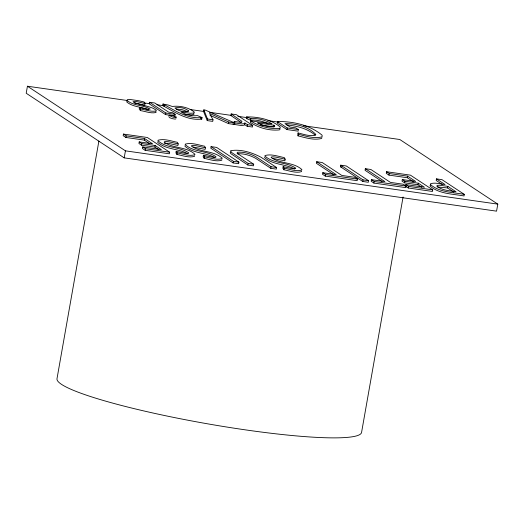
<?xml version="1.0" encoding="UTF-8"?>
<svg xmlns="http://www.w3.org/2000/svg" width="524" height="524" viewBox="0 0 524 524"><rect width="100%" height="100%" fill="white"/><g stroke="black" fill="none" stroke-linecap="round" stroke-linejoin="round"><path stroke-width="0.79" d="M194.62 155.798L194.601 156.303C188.954 158.104 182.607 155.504 176.929 154.449L175.907 152.936L176.188 151.351L185.031 153.27L187.33 153.486L188.581 153.322L188.784 152.831C179.64 146.55 166.311 148.502 157.953 140.727L158.078 140.216C164.366 138.454 171.184 141.074 177.42 142.325L178.199 143.89L177.924 145.469L168.473 143.36L164.248 143.262M221.855 159.696L221.835 160.2C216.189 162.001 209.842 159.401 204.163 158.346L203.142 156.833L203.423 155.255L212.266 157.167L214.565 157.383L215.816 157.22L216.019 156.728C206.875 150.447 193.546 152.399 185.188 144.624L185.313 144.113C191.601 142.351 198.419 144.971 204.655 146.229L205.434 147.788L205.159 149.366L193.029 147.002M301.569 171.099L301.549 171.603C295.903 173.411 289.556 170.811 283.877 169.756L282.855 168.243L283.137 166.658L291.979 168.577L294.278 168.793L295.529 168.63L295.733 168.138C286.589 161.857 273.259 163.809 264.902 156.034L265.026 155.523C271.314 153.761 278.133 156.381 284.368 157.632L285.148 159.191L284.873 160.776L272.749 158.412M127.005 100.464L27.438 86.218L26.2 93.246L124.195 157.868L496.562 211.159L497.8 204.131L399.805 139.508L303.475 125.721M98.898 141.048L56.985 378.767A154.639 18.307 10 0 0 206.908 423.7A154.639 18.307 10 0 0 361.593 432.287L403.08 196.985M158.621 149.563L154.901 147.106L141.519 145.194L138.932 143.484L139.207 141.899L141.801 143.609L155.183 145.521L161.379 149.615L142.718 146.943L142.436 148.521L145.181 150.329L169.37 153.794L169.652 152.209L147.336 137.498L123.448 134.078L123.166 135.664L125.911 137.471L144.27 140.098L149.635 143.635M125.911 137.471L126.192 135.886L123.448 134.078M124.195 157.868L125.433 150.84L27.438 86.218M134.059 102.842L144.709 105.114L144.991 103.529L144.1 101.99L138.88 100.746L129.926 99.462L127.528 99.599L126.913 100.274C133.24 106.084 143.229 104.669 150.218 109.143L147.126 109.241L139.482 107.44L139.201 109.018L140.393 110.577C145.469 111.343 150.879 113.721 156.028 112.496L155.785 111.651M140.393 110.577L140.668 108.992L139.482 107.44M141.519 145.194L141.801 143.609M149.537 102.265L149.261 103.844L165.571 114.605L174.892 115.935L175.167 114.356L172.73 112.745L168.669 112.162L154.79 103.012L149.537 102.265L165.853 113.02L175.167 114.356M144.27 140.098L144.552 138.513L126.192 135.886M145.181 150.329L145.456 148.75L142.718 146.943M154.901 147.106L155.183 145.521M162.99 104.04L162.715 105.625C174.826 112.07 187.094 120.834 201.766 119.099L202.048 117.514L197.41 115.601C191.791 116.315 185.81 114.769 180.924 111.953L190.219 113.269L193.415 113.06L194.469 112.228C188.699 107.296 179.627 105.501 172.232 106.477L168.289 105.055L162.99 104.04C175.108 110.485 187.376 119.256 202.048 117.514M164.156 106.575L164.438 104.99M165.571 114.605L165.853 113.02M176.929 154.449L177.204 152.87L176.188 151.351M234.582 122.878L205.225 110.073L203.843 109.876L203.561 111.461L207.229 120.592L212.731 121.378L213.013 119.793L209.58 113.407L228.824 122.059L234.582 122.878L234.3 124.463L228.549 123.638L210.039 115.319M207.229 120.592L207.511 119.007L203.843 109.876M204.163 158.346L204.439 156.768L203.423 155.255M211.067 146.615L210.792 148.2L233.101 162.918L238.636 163.704L238.911 162.126L216.602 147.408L211.067 146.615L233.383 161.333L238.911 162.126M228.549 123.638L228.824 122.059M252.725 125.452L247.472 124.705L244.865 122.983L244.59 124.568L247.19 126.284L252.45 127.037L252.725 125.452L236.416 114.697L231.163 113.944L230.881 115.529L241.119 122.459M231.163 113.944L241.839 121.26L241.839 122.066L240.634 122.439L234.261 121.372L233.986 122.957L234.614 124.502L241.433 125.524L244.249 125.177L244.59 124.568M234.614 124.502L234.896 122.917L234.261 121.372M233.101 162.918L233.383 161.333M267.836 123.402C262.4 121.299 256.446 119.511 250.583 120.193L246.28 118.503L246.562 116.918C258.155 116.708 271.078 119.367 280.137 126.946L280.268 127.745L279.639 128.341C269.729 129.323 258.902 126.389 250.649 120.802L250.367 122.38C258.627 127.974 269.454 130.908 279.358 129.919L279.986 129.33L279.862 128.531M247.19 126.284L247.472 124.705M250.583 120.193L250.858 118.614C258.155 117.992 265.688 120.232 271.995 123.854L250.649 120.802M276.6 167.516L271.072 166.724L255.791 156.65C250.256 153.656 243.693 151.691 237.385 152.261L237.13 153.008L238.505 154.22L253.708 164.241L253.426 165.826L247.898 165.034L248.179 163.449L232.656 153.211L231.3 152.196L230.573 150.729C240.699 148.888 252.018 152.497 261.096 157.292L276.6 167.516L276.318 169.101L270.79 168.309L255.516 158.235C249.974 155.242 243.411 153.277 237.103 153.846M273.954 125.223L274.786 126.179L274.34 126.801C268.589 127.398 262.635 125.518 257.559 122.871L273.954 125.223L273.679 126.801L260.402 124.902M298.071 132.945L298.287 134.268C305.813 136.155 313.955 138.808 321.677 136.954L322.273 136.142L321.959 135.081C309.874 125.046 292.975 121.24 277.51 121.568L277.235 123.153L286.949 129.559L298.091 131.157L298.372 129.572L295.785 127.863L290.172 127.063L284.945 123.618C295.66 123.487 308.243 126.533 315.808 134.399L315.533 135.048C309.808 136.718 303.684 134.223 298.071 132.945L298.012 135.854C305.538 137.74 313.68 140.393 321.402 138.539L321.998 137.727M270.79 168.309L271.072 166.724M286.949 129.559L287.231 127.98L277.51 121.568M283.877 169.756L284.159 168.171L283.137 166.658M298.012 135.854L298.287 134.268M316.692 161.733L336.264 174.643L322.797 172.717L322.522 174.296L325.26 176.103L357.139 180.669L357.42 179.084L354.676 177.276L341.792 175.435L322.221 162.525L316.692 161.733L316.411 163.318L333.958 174.892M325.26 176.103L325.542 174.525L322.797 172.717M340.443 166.756L340.718 165.171L346.246 165.964L368.562 180.682L368.287 182.26L362.752 181.474L340.443 166.756L342.021 166.979M362.752 181.474L363.034 179.889L340.718 165.171M365.326 168.695L384.898 181.599L371.437 179.673L371.156 181.258L373.894 183.066L405.779 187.631L406.054 186.046L403.316 184.238L390.432 182.391L370.854 169.488L365.326 168.695L365.051 170.28L381.924 181.402M373.894 183.066L374.175 181.481L371.437 179.673M406.074 186.537L408.268 187.985L432.457 191.45L432.739 189.865L410.423 175.147L386.535 171.728L386.254 173.313L388.998 175.121L407.358 177.747L413.39 181.723M388.998 175.121L389.273 173.536L386.535 171.728M389.273 173.536L407.633 176.162L415.676 181.468L402.294 179.555L402.019 181.134L404.607 182.843L417.988 184.762L421.709 187.212M404.607 182.843L404.882 181.258L402.294 179.555M405.524 186.177L405.805 184.592L424.466 187.264L418.27 183.177L404.882 181.258M407.358 177.747L407.633 176.162M408.268 187.985L408.543 186.4L405.805 184.592M417.988 184.762L418.27 183.177M430.721 185.005L430.073 185.457L430.152 186.138C439.322 194.05 452.697 193.873 464.035 195.963L464.316 194.384L442.001 179.667L436.472 178.874L436.191 180.459L442.138 184.383M453.863 192.112L447.522 187.933L447.804 186.347L439.721 185.26L437.344 185.352L436.813 185.994C441.942 190.566 449.612 190.618 456.044 191.784L447.804 186.347M157.803 141.801L157.672 142.312C165.839 149.668 178.271 148.547 187.651 153.643M185.037 145.698L184.907 146.209C193.074 153.565 205.506 152.445 214.886 157.541M264.751 157.108L264.62 157.613C272.788 164.968 285.22 163.848 294.599 168.951M176.025 118.719L175.239 119.105L172.73 118.745L169.992 117.854L168.754 116.669M244.865 122.983L244.531 123.592L241.715 123.939L234.896 122.917M230.927 151.868L230.291 152.314L230.324 152.949L231.018 153.781L247.898 165.034M127.247 101.178L126.631 101.853C132.644 107.125 141.519 106.726 148.639 109.811M246.28 118.503L247.197 118.313M437.068 186.93L447.522 187.933M176.378 109.018L182.149 109.66L187.599 111.671M286.726 124.928C296.722 125.911 307.385 128.432 315.14 135.133M184.802 114.337L191.784 114.835L193.959 114.297L193.828 113.191M464.316 194.384C452.972 192.288 439.597 192.465 430.427 184.553L430.355 183.878C434.927 182.005 440.304 184.219 445.059 184.54L436.472 178.874M144.008 102.9L149.674 103.706M156.958 104.754L163.436 105.678M190.147 109.503L203.908 111.468M209.574 112.28L231.431 115.411M237.909 116.335L246.811 117.612M267.856 120.625L278.382 122.131M287.231 127.98L298.372 129.572M207.511 119.007L213.013 119.793M139.207 141.899L152.589 143.818L144.552 138.513M145.456 148.75L169.652 152.209M248.179 163.449L253.708 164.241M325.542 174.525L357.42 179.084M363.034 179.889L368.562 180.682M374.175 181.481L406.054 186.046M408.543 186.4L432.739 189.865M125.433 150.84L497.8 204.131M140.668 108.992C145.751 109.758 151.161 112.136 156.309 110.911L156.067 110.066L153.375 108.442A25.421 3.006 10 0 0 141.185 104.761L134.786 102.822L133.03 101.656L136.325 101.473L144.991 103.529M285.148 159.191L275.696 157.089L273.024 156.827L271.478 156.984L271.111 157.508C280.13 163.96 293.414 161.883 301.844 169.521L301.824 170.025C296.184 171.826 289.838 169.226 284.159 168.171M205.434 147.788L195.983 145.679L193.31 145.423L191.758 145.574L191.398 146.098C200.417 152.55 213.7 150.473 222.13 158.11L222.111 158.615C216.471 160.416 210.124 157.822 204.439 156.768M178.199 143.89L168.748 141.781L166.075 141.526L164.523 141.677L164.163 142.201C173.182 148.652 186.465 146.576 194.895 154.213L194.876 154.718C189.236 156.519 182.889 153.925 177.204 152.87M246.562 116.918L250.858 118.614M200.443 118.555L201.766 119.099M232.833 123.821L234.3 124.463M176.306 117.14L175.52 117.52L173.012 117.16L168.898 115.365L169.697 114.979L172.186 115.332L176.306 117.14M188.686 110.944L188.024 111.481C183.433 111.789 178.461 111.226 174.924 107.996C179.346 106.686 185.182 107.99 188.686 110.944"/></g></svg>
